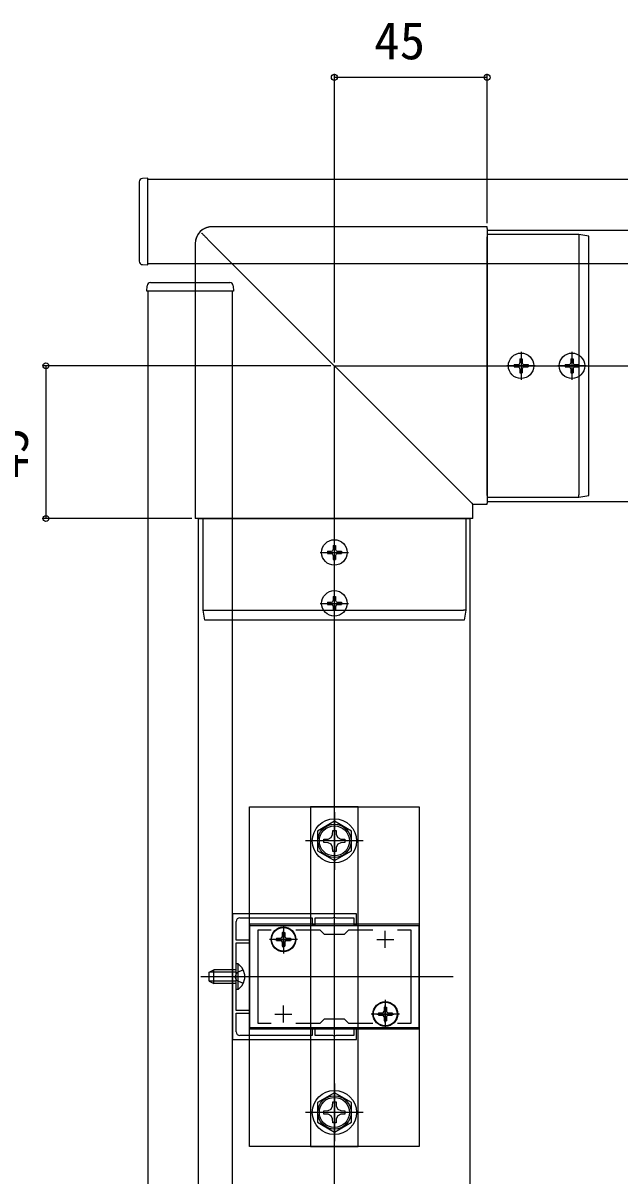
# Model space of a CAD drawing. Units: millimetres, scale not verified. Extents: x -875 to 875, y -1300 to 1292.
# Drawn here: x -46.7 to 129.1, y -919.5 to -579.8 of the extents above; entities that cross this region are included whole.
import ezdxf
from ezdxf.enums import TextEntityAlignment as Align

# ---------------------------------------------------------------- set-up
doc = ezdxf.new("R2010")
doc.units = ezdxf.units.MM
doc.header["$LTSCALE"] = 8
for name, color, linetype in [('0-2_YKK_11', 7, 'Continuous'), ('0-3_YKK_12', 2, 'Continuous'), ('0-4_YKK_13', 4, 'Continuous'), ('0-5_YKK_D', 6, 'Continuous'), ('0-7_YSS_K', 3, 'Continuous')]:
    doc.layers.add(name, color=color, linetype=linetype)
doc.styles.add('ＭＳ ゴシック', font='')
doc.styles.get('ＭＳ ゴシック').set_extended_font_data('MS Gothic')

msp = doc.modelspace()

# ---------------------------------------------------------------- linework, layer by layer
at = {"layer": '0-2_YKK_11'}
for p, q in [((30.002, -852.251), (30.002, -847.251)), ((60.002, -852.251), (60.002, -847.251)), ((27.502, -849.751), (32.502, -849.751)), ((57.502, -849.751), (62.502, -849.751)), ((30.002, -874.251), (30.002, -869.251)), ((60.002, -874.251), (60.002, -869.251)), ((27.502, -871.751), (32.502, -871.751)), ((57.502, -871.751), (62.502, -871.751))]:
    msp.add_line(p, q, dxfattribs=at)
for points in [[(15.002, -842.251), (15.002, -879.251), (51.502, -879.251), (51.502, -876.051), (50.702, -876.051), (50.702, -878.051), (45.46, -878.051), (45.277, -878.171), (44.727, -878.171), (44.544, -878.051), (39.302, -878.051), (39.302, -876.051), (38.502, -876.051), (38.502, -878.051), (17.102, -878.051)], [(17.102, -843.451), (38.502, -843.451), (38.502, -845.451), (39.302, -845.451), (39.302, -843.451), (44.544, -843.451), (44.727, -843.331), (45.277, -843.331), (45.46, -843.451), (50.702, -843.451), (50.702, -845.451), (51.502, -845.451), (51.502, -842.251), (15.002, -842.251)], [(16.102, -877.051), (16.102, -871.551), (20.002, -871.551), (20.002, -870.751), (16.102, -870.751), (16.102, -861.209), (15.982, -861.026), (15.982, -860.476), (16.102, -860.293), (16.102, -850.751), (20.002, -850.751), (20.002, -849.951), (16.102, -849.951), (16.102, -844.451)], [(26.369, -874.551), (22.502, -874.551), (22.502, -846.951), (26.369, -846.951)], [(33.635, -846.951), (40.702, -846.951), (42.002, -848.251), (48.002, -848.251), (49.302, -846.951), (56.369, -846.951)], [(63.635, -846.951), (67.502, -846.951), (67.502, -874.551), (63.635, -874.551)], [(56.369, -874.551), (49.302, -874.551), (48.002, -873.251), (42.002, -873.251), (40.702, -874.551), (33.635, -874.551)]]:
    msp.add_lwpolyline(points, dxfattribs=at)
msp.add_lwpolyline([(20.002, -875.751), (70.002, -875.751), (70.002, -845.751), (20.002, -845.751)], close=True, dxfattribs=at)
for centre, start, end in [((17.102, -844.451), 90.00001, 179.99999), ((17.102, -877.051), 180.00001, 269.99999)]:
    msp.add_arc(centre, 1, start, end, dxfattribs=at)
at = {"layer": '0-3_YKK_12'}
for p, q in [((90.002, -640.751), (90.002, -720.751)), ((5.002, -1095.751), (5.002, -725.751)), ((5.002, -725.751), (85.002, -725.751)), ((85.002, -1095.751), (85.002, -725.751)), ((80.002, -860.751), (10.002, -860.751))]:
    msp.add_line(p, q, dxfattribs=at)
for points in [[(-9.998, -625.751), (440.002, -625.751), (440.002, -638.757), (440.002, -650.751), (4.013, -650.751), (-9.998, -650.751)], [(-9.998, -625.751), (440.002, -625.751), (440.002, -638.757), (440.002, -650.751), (4.013, -650.751), (-9.998, -650.751)], [(15.002, -658.751), (4.013, -658.751), (-9.998, -658.751), (-9.998, -1075.751), (5.002, -1075.751), (15.002, -1075.751)], [(15.002, -658.751), (4.013, -658.751), (-9.998, -658.751), (-9.998, -1075.751), (5.002, -1075.751), (15.002, -1075.751)]]:
    msp.add_lwpolyline(points, close=True, dxfattribs=at)
for points in [[(90.002, -640.751), (430.002, -640.751), (442.502, -640.751)], [(90.002, -720.751), (430.002, -720.751), (442.502, -720.751)]]:
    msp.add_lwpolyline(points, dxfattribs=at)
at = {"layer": '0-4_YKK_13'}
for p, q in [((-12.498, -626.544), (-12.498, -626.844)), ((-12.498, -626.844), (-12.498, -649.658)), ((-9.998, -625.451), (-11.559, -625.546)), ((-9.998, -651.051), (-9.998, -625.451)), ((90.002, -639.762), (9.008, -639.762)), ((90.002, -639.762), (90.002, -639.766)), ((90.002, -640.256), (90.002, -639.766)), ((90.002, -640.256), (90.002, -642.787)), ((4.013, -644.757), (4.013, -725.751)), ((7.751, -643.5), (83.228, -718.977)), ((90.002, -718.977), (90.002, -642.787)), ((120.002, -642.551), (117.002, -642.051)), ((117.002, -642.761), (117.002, -718.814)), ((120.002, -718.323), (120.002, -643.252)), ((-12.498, -649.658), (-12.498, -649.957)), ((-11.559, -650.955), (-9.998, -651.051)), ((-10.298, -658.751), (-10.203, -657.19)), ((-9.205, -656.251), (-8.905, -656.251)), ((13.909, -656.251), (14.208, -656.251)), ((15.206, -657.19), (15.302, -658.751)), ((99.652, -678.701), (100.352, -678.701)), ((99.652, -678.701), (99.652, -679.901)), ((100.002, -676.601), (100.002, -684.901)), ((100.352, -678.701), (100.352, -679.901)), ((114.652, -678.701), (115.352, -678.701)), ((114.652, -678.701), (114.652, -679.901)), ((115.002, -676.601), (115.002, -684.901)), ((115.352, -678.701), (115.352, -679.901)), ((104.152, -680.751), (95.852, -680.751)), ((97.952, -680.401), (97.952, -681.101)), ((97.952, -680.401), (99.152, -680.401)), ((97.952, -681.101), (99.152, -681.101)), ((99.652, -681.601), (99.652, -682.801)), ((100.352, -681.601), (100.352, -682.801)), ((100.852, -680.401), (102.052, -680.401)), ((100.852, -681.101), (102.052, -681.101)), ((102.052, -680.401), (102.052, -681.101)), ((119.152, -680.751), (110.852, -680.751)), ((112.952, -680.401), (112.952, -681.101)), ((112.952, -680.401), (114.152, -680.401)), ((112.952, -681.101), (114.152, -681.101)), ((114.652, -681.601), (114.652, -682.801)), ((115.352, -681.601), (115.352, -682.801)), ((115.852, -680.401), (117.052, -680.401)), ((115.852, -681.101), (117.052, -681.101)), ((117.052, -680.401), (117.052, -681.101)), ((99.652, -682.801), (100.352, -682.801)), ((114.652, -682.801), (115.352, -682.801)), ((83.228, -718.977), (85.497, -721.246)), ((90.002, -718.977), (90.002, -721.246)), ((85.497, -721.246), (85.742, -721.491)), ((85.742, -721.491), (85.747, -721.496)), ((90.002, -721.491), (90.002, -721.246)), ((90.002, -721.491), (90.002, -721.496)), ((4.017, -725.751), (4.013, -725.751)), ((4.507, -725.751), (4.017, -725.751)), ((7.038, -725.751), (4.507, -725.751)), ((83.228, -725.751), (7.038, -725.751)), ((85.497, -725.751), (83.228, -725.751)), ((85.742, -725.751), (85.497, -725.751)), ((85.747, -725.751), (85.742, -725.751)), ((44.652, -733.701), (45.352, -733.701)), ((44.652, -733.701), (44.652, -734.901)), ((45.002, -739.901), (45.002, -731.601)), ((45.352, -733.701), (45.352, -734.901)), ((40.852, -735.751), (49.152, -735.751)), ((42.952, -735.401), (42.952, -736.101)), ((42.952, -735.401), (44.152, -735.401)), ((42.952, -736.101), (44.152, -736.101)), ((44.652, -736.601), (44.652, -737.801)), ((45.352, -736.601), (45.352, -737.801)), ((45.852, -735.401), (47.052, -735.401)), ((45.852, -736.101), (47.052, -736.101)), ((47.052, -735.401), (47.052, -736.101)), ((44.652, -737.801), (45.352, -737.801)), ((45.002, -754.901), (45.002, -746.601)), ((42.952, -750.401), (42.952, -751.101)), ((42.952, -750.401), (44.152, -750.401)), ((44.652, -748.701), (45.352, -748.701)), ((44.652, -748.701), (44.652, -749.901)), ((45.352, -748.701), (45.352, -749.901)), ((45.852, -750.401), (47.052, -750.401)), ((47.052, -750.401), (47.052, -751.101)), ((6.802, -755.751), (6.302, -752.751)), ((7.012, -752.751), (83.065, -752.751)), ((40.852, -750.751), (49.152, -750.751)), ((42.952, -751.101), (44.152, -751.101)), ((44.652, -751.601), (44.652, -752.801)), ((44.652, -752.801), (45.352, -752.801)), ((45.352, -751.601), (45.352, -752.801)), ((45.852, -751.101), (47.052, -751.101)), ((82.574, -755.751), (7.503, -755.751)), ((45.002, -812.251), (45.002, -829.251)), ((44.479, -818.897), (44.5, -817.651)), ((53.502, -820.751), (36.502, -820.751)), ((20.002, -845.251), (20.002, -876.251)), ((70.002, -845.251), (20.002, -845.251)), ((30.002, -845.601), (30.002, -853.901)), ((29.652, -847.701), (30.352, -847.701)), ((29.652, -847.701), (29.652, -848.901)), ((30.352, -847.701), (30.352, -848.901)), ((34.152, -849.751), (25.852, -849.751)), ((27.952, -849.401), (27.952, -850.101)), ((27.952, -849.401), (29.152, -849.401)), ((27.952, -850.101), (29.152, -850.101)), ((29.652, -850.601), (29.652, -851.801)), ((29.652, -851.801), (30.352, -851.801)), ((30.352, -850.601), (30.352, -851.801)), ((30.852, -849.401), (32.052, -849.401)), ((30.852, -850.101), (32.052, -850.101)), ((32.052, -849.401), (32.052, -850.101)), ((8.102, -859.451), (9.502, -858.751)), ((16.102, -859.405), (8.193, -859.405)), ((16.102, -858.751), (9.502, -858.751)), ((16.102, -864.501), (16.102, -857.001)), ((21.102, -860.751), (5.602, -860.751)), ((8.102, -862.051), (8.102, -859.451)), ((8.102, -862.051), (9.502, -862.751)), ((16.102, -862.097), (8.193, -862.097)), ((16.611, -864.501), (16.102, -864.501)), ((60.002, -867.601), (60.002, -875.901)), ((64.152, -871.751), (55.852, -871.751)), ((57.952, -871.401), (57.952, -872.101)), ((57.952, -871.401), (59.152, -871.401)), ((57.952, -872.101), (59.152, -872.101)), ((59.652, -869.701), (60.352, -869.701)), ((59.652, -869.701), (59.652, -870.901)), ((59.652, -872.601), (59.652, -873.801)), ((60.352, -869.701), (60.352, -870.901)), ((60.352, -872.601), (60.352, -873.801)), ((60.852, -871.401), (62.052, -871.401)), ((60.852, -872.101), (62.052, -872.101)), ((62.052, -871.401), (62.052, -872.101)), ((59.652, -873.801), (60.352, -873.801)), ((45.002, -892.251), (45.002, -909.251)), ((44.479, -898.897), (44.5, -897.651)), ((53.502, -900.751), (36.502, -900.751))]:
    msp.add_line(p, q, dxfattribs=at)
for points in [[(9.008, -639.762), (8.227, -639.822), (7.464, -640.006), (6.74, -640.306), (6.071, -640.715), (5.475, -641.224), (4.966, -641.82), (4.556, -642.489), (4.257, -643.213), (4.073, -643.976), (4.013, -644.757)], [(7.751, -643.5), (7.574, -643.323), (7.4, -643.15), (7.229, -642.978), (7.063, -642.812), (6.904, -642.653), (6.753, -642.502), (6.611, -642.36), (6.48, -642.229), (6.363, -642.112), (6.258, -642.007), (6.168, -641.917), (6.094, -641.843), (6.036, -641.785), (5.994, -641.743), (5.97, -641.719)], [(117.002, -642.051), (117.002, -642.051), (90.002, -642.051)], [(117.002, -642.051), (117.017, -642.088), (117.025, -642.188), (117.025, -642.342), (117.017, -642.536), (117.002, -642.751)], [(117.002, -642.761), (117.002, -642.76), (117.002, -642.76), (117.002, -642.759), (117.002, -642.759), (117.002, -642.758), (117.002, -642.757), (117.002, -642.757), (117.002, -642.756), (117.002, -642.756), (117.002, -642.755), (117.002, -642.754), (117.002, -642.754), (117.002, -642.753), (117.002, -642.753), (117.002, -642.752), (117.002, -642.751)], [(120.002, -643.252), (120.002, -643.035), (120.002, -642.84), (120.002, -642.685), (120.002, -642.586), (120.002, -642.551)], [(15.302, -658.751), (4.013, -658.751), (-10.298, -658.751)], [(-8.905, -656.251), (4.013, -656.251), (13.909, -656.251)], [(90.002, -719.451), (117.002, -719.451), (117.002, -719.451), (120.002, -718.951)], [(117.002, -718.823), (117.002, -718.822), (117.002, -718.822), (117.002, -718.821), (117.002, -718.821), (117.002, -718.82), (117.002, -718.82), (117.002, -718.819), (117.002, -718.819), (117.002, -718.818), (117.002, -718.818), (117.002, -718.817), (117.002, -718.816), (117.002, -718.816), (117.002, -718.815), (117.002, -718.815), (117.002, -718.814)], [(117.002, -719.451), (117.02, -719.366), (117.02, -719.139), (117.002, -718.823)], [(120.002, -718.951), (120.002, -718.869), (120.002, -718.642), (120.002, -718.323)], [(85.747, -725.751), (85.747, -721.496), (90.002, -721.496)], [(6.302, -752.751), (6.302, -752.751), (6.302, -725.751)], [(83.702, -725.751), (83.702, -752.751), (83.702, -752.751), (83.202, -755.751)], [(6.302, -752.751), (6.338, -752.766), (6.439, -752.774), (6.593, -752.774), (6.787, -752.766), (7.002, -752.751)], [(7.012, -752.751), (7.011, -752.751), (7.011, -752.751), (7.01, -752.751), (7.01, -752.751), (7.009, -752.751), (7.008, -752.751), (7.008, -752.751), (7.007, -752.751), (7.007, -752.751), (7.006, -752.751), (7.005, -752.751), (7.005, -752.751), (7.004, -752.751), (7.004, -752.751), (7.003, -752.751), (7.002, -752.751)], [(83.074, -752.751), (83.073, -752.751), (83.073, -752.751), (83.072, -752.751), (83.072, -752.751), (83.071, -752.751), (83.071, -752.751), (83.07, -752.751), (83.07, -752.751), (83.069, -752.751), (83.069, -752.751), (83.068, -752.751), (83.067, -752.751), (83.067, -752.751), (83.066, -752.751), (83.066, -752.751), (83.065, -752.751)], [(83.702, -752.751), (83.617, -752.769), (83.39, -752.769), (83.074, -752.751)], [(7.503, -755.751), (7.286, -755.751), (7.091, -755.751), (6.936, -755.751), (6.837, -755.751), (6.802, -755.751)], [(83.202, -755.751), (83.12, -755.751), (82.893, -755.751), (82.574, -755.751)], [(44.5, -817.651), (45.503, -817.651), (45.525, -818.897)], [(43.148, -821.274), (41.902, -821.252), (41.902, -820.249), (43.148, -820.228)], [(43.148, -820.228), (44.017, -819.766), (44.479, -818.897)], [(44.479, -822.604), (44.017, -821.736), (43.148, -821.274)], [(45.525, -818.897), (45.987, -819.766), (46.855, -820.228)], [(46.855, -821.274), (45.987, -821.736), (45.525, -822.604)], [(46.855, -820.228), (48.102, -820.249), (48.102, -821.252), (46.855, -821.274)], [(45.525, -822.604), (45.503, -823.851), (44.5, -823.851), (44.479, -822.604)], [(70.002, -845.251), (70.002, -876.251), (20.002, -876.251)], [(16.102, -862.751), (9.502, -862.751), (9.502, -858.751)], [(18.111, -858.701), (16.256, -859.606), (15.647, -860.751)], [(16.611, -864.501), (16.611, -857.001), (16.102, -857.001)], [(18.111, -862.801), (16.256, -861.896), (15.647, -860.751)], [(43.148, -900.228), (44.017, -899.766), (44.479, -898.897)], [(44.5, -897.651), (45.503, -897.651), (45.525, -898.897)], [(45.525, -898.897), (45.987, -899.766), (46.855, -900.228)], [(43.148, -901.274), (41.902, -901.252), (41.902, -900.249), (43.148, -900.228)], [(44.479, -902.604), (44.017, -901.736), (43.148, -901.274)], [(45.525, -902.604), (45.503, -903.851), (44.5, -903.851), (44.479, -902.604)], [(46.855, -901.274), (45.987, -901.736), (45.525, -902.604)], [(46.855, -900.228), (48.102, -900.249), (48.102, -901.252), (46.855, -901.274)]]:
    msp.add_lwpolyline(points, dxfattribs=at)
for points in [[(20.002, -810.751), (70.002, -810.751), (70.002, -910.751), (20.002, -910.751)], [(52.002, -910.751), (52.002, -810.751), (38.002, -810.751), (38.002, -910.751)], [(50.002, -817.864), (45.002, -814.977), (40.002, -817.864), (40.002, -823.638), (45.002, -826.524), (50.002, -823.638)], [(50.002, -897.864), (45.002, -894.977), (40.002, -897.864), (40.002, -903.638), (45.002, -906.524), (50.002, -903.638)]]:
    msp.add_lwpolyline(points, close=True, dxfattribs=at)
for centre, radius in [((100.002, -680.751), 3.75), ((115.002, -680.751), 3.75), ((45.002, -735.751), 3.75), ((45.002, -750.751), 3.75), ((45.002, -820.751), 6.5), ((45.002, -820.751), 4.907), ((45.002, -820.751), 4.432), ((30.002, -849.751), 3.65), ((30.002, -849.751), 3.5), ((60.002, -871.751), 3.65), ((60.002, -871.751), 3.5), ((45.002, -900.751), 6.5), ((45.002, -900.751), 4.907), ((45.002, -900.751), 4.432)]:
    msp.add_circle(centre, radius, dxfattribs=at)
for centre, radius, start, end in [((-11.498, -626.544), 1, 93.5, 180), ((-11.498, -649.957), 1, 180, 266.5), ((-9.205, -657.251), 1, 90, 176.5), ((14.208, -657.251), 1, 3.5, 90), ((99.152, -679.901), 0.5, 270, 0), ((99.152, -681.601), 0.5, 0, 90), ((100.852, -679.901), 0.5, 180, 270), ((100.852, -681.601), 0.5, 90, 180), ((114.152, -679.901), 0.5, 270, 0), ((114.152, -681.601), 0.5, 0, 90), ((115.852, -679.901), 0.5, 180, 270), ((115.852, -681.601), 0.5, 90, 180), ((44.152, -734.901), 0.5, 270, 0), ((44.152, -736.601), 0.5, 0, 90), ((45.852, -734.901), 0.5, 180, 270), ((45.852, -736.601), 0.5, 90, 180), ((44.152, -749.901), 0.5, 270, 0), ((45.852, -749.901), 0.5, 180, 270), ((44.152, -751.601), 0.5, 0, 90), ((45.852, -751.601), 0.5, 90, 180), ((29.152, -848.901), 0.5, 270, 0), ((30.852, -848.901), 0.5, 180, 270), ((29.152, -850.601), 0.5, 0, 90), ((30.852, -850.601), 0.5, 90, 180), ((14.075, -860.751), 4.527, 304.06671, 55.93329), ((59.152, -870.901), 0.5, 270, 0), ((59.152, -872.601), 0.5, 0, 90), ((60.852, -870.901), 0.5, 180, 270), ((60.852, -872.601), 0.5, 90, 180)]:
    msp.add_arc(centre, radius, start, end, dxfattribs=at)
msp.add_ellipse((9.017, -644.766), major_axis=(3.536, -3.536), ratio=0.999993, start_param=2.358058, end_param=3.9251274, dxfattribs=at)
at = {"layer": '0-5_YKK_D'}
for p, q in [((45.002, -679.751), (45.002, -594.751)), ((45.002, -595.751), (90.002, -595.751)), ((90.002, -638.766), (90.002, -594.751)), ((44.002, -680.751), (-40.998, -680.751)), ((-39.998, -680.751), (-39.998, -725.751)), ((3.013, -725.751), (-40.998, -725.751))]:
    msp.add_line(p, q, dxfattribs=at)
for centre in [(45.002, -595.751), (90.002, -595.751), (-39.998, -680.751), (-39.998, -725.751)]:
    msp.add_circle(centre, 0.875, dxfattribs=at)
at = {"layer": '0-7_YSS_K'}
for p, q in [((45.002, -1243.751), (45.002, -680.751)), ((45.002, -680.751), (498.002, -680.751))]:
    msp.add_line(p, q, dxfattribs=at)

# ---------------------------------------------------------------- texts
at = {"layer": '0-5_YKK_D', "style": 'ＭＳ ゴシック'}
msp.add_text('45', height=11, dxfattribs=at).set_placement((56.763, -593.751), align=Align.BOTTOM_LEFT)
msp.add_text('45', height=11, rotation=90, dxfattribs=at).set_placement((-41.998, -713.99), align=Align.BOTTOM_LEFT)

doc.saveas('drawing.dxf')
